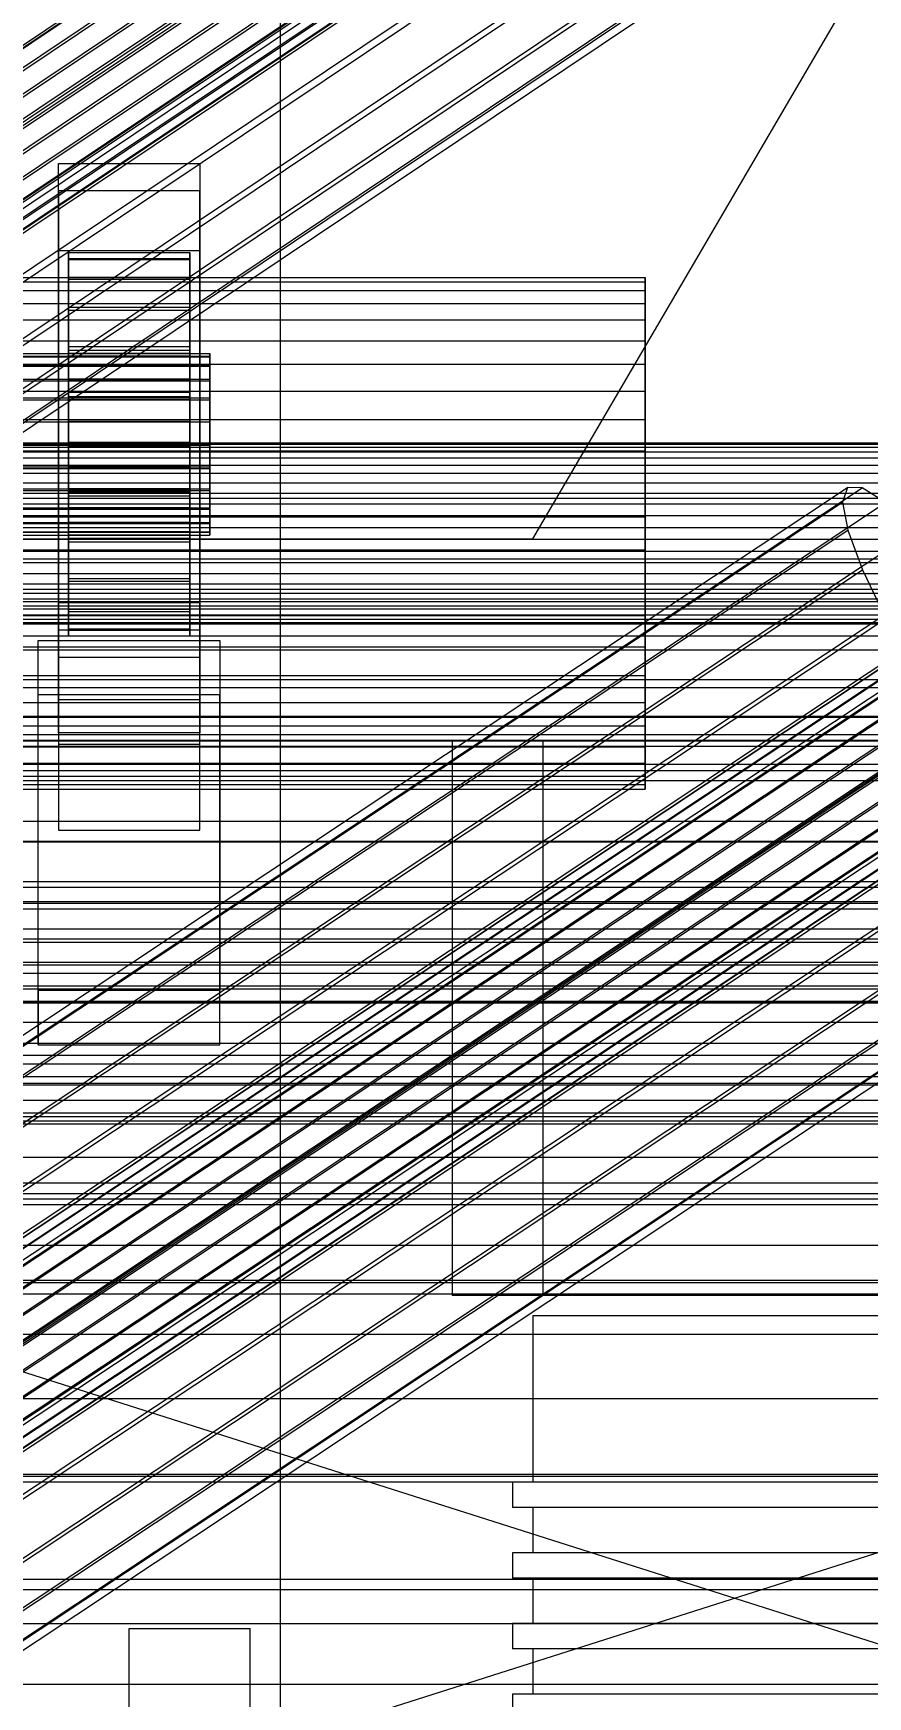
# Model space of a CAD drawing. Header units: millimetres. Extents: x -191664 to 191490, y -197311 to 10263.
# Drawn here: x 250.5 to 333.2, y -29794.8 to -29629.9 of the extents above; entities that cross this region are included whole.
import ezdxf

# ---------------------------------------------------------------- set-up
doc = ezdxf.new("R2010")
doc.units = ezdxf.units.MM
for name, color, linetype, lineweight in [('COTAS_USUARIO', 1, 'Continuous', 0), ('frontal_briquetadora', 7, 'Continuous', 0), ('frontal_C01', 7, 'Continuous', 0), ('frontal_C02', 7, 'Continuous', 0), ('frontal_C03', 7, 'Continuous', 0), ('frontal_dos-mix', 7, 'Continuous', 0), ('frontal_mezcladora', 7, 'Continuous', 0), ('frontal_secador', 7, 'Continuous', 0)]:
    doc.layers.add(name, color=color, linetype=linetype, lineweight=lineweight)
doc.dimstyles.new('PLANTA_100', dxfattribs={"dimtxt": 250, "dimasz": 150, "dimexe": 150, "dimexo": 80, "dimgap": 100, "dimtad": 1, "dimtih": 1, "dimtoh": 1, "dimdec": 1, "dimdsep": 46, "dimcen": 0.09, "dimclrd": 1, "dimclre": 1, "dimclrt": 1, "dimadec": 0, "dimazin": 0, "dimtfac": 1, "dimtdec": 4, "dimtofl": 0, "dimtmove": 0, "dimatfit": 3, "dimfxl": 1, "dimtolj": 1, "dimtzin": 0, "dimarcsym": 0})

# ---------------------------------------------------------------- blocks, each defined once
blk = doc.blocks.new('*D107')
at = {"layer": 'COTAS_USUARIO', "color": 1, "lineweight": -2, "transparency": 16777216}
for p, q in [((100, -29700), (1370, -29700)), ((1220, -29850), (1220, -30125)), ((100, -30275), (1370, -30275))]:
    blk.add_line(p, q, dxfattribs=at)
at = {"layer": 'COTAS_USUARIO', "color": 1, "transparency": 16777216}
for points in [[(1195, -29850), (1245, -29850), (1220, -29700)], [(1195, -30125), (1245, -30125), (1220, -30275)]]:
    blk.add_solid(points, dxfattribs=at)
at = {"layer": 'Defpoints', "color": 0, "transparency": 16777216}
for p in [(20, -29700), (20, -30275), (1220, -30275)]:
    blk.add_point(p, dxfattribs=at)
blk = doc.blocks.new('*D115')
at = {"layer": 'COTAS_USUARIO', "color": 1, "lineweight": -2, "transparency": 16777216}
for p, q in [((100, -29700), (1370, -29700)), ((1220, -29850), (1220, -30125)), ((100, -30275), (1370, -30275))]:
    blk.add_line(p, q, dxfattribs=at)
at = {"layer": 'COTAS_USUARIO', "color": 1, "transparency": 16777216}
for points in [[(1195, -29850), (1245, -29850), (1220, -29700)], [(1195, -30125), (1245, -30125), (1220, -30275)]]:
    blk.add_solid(points, dxfattribs=at)
at = {"layer": 'Defpoints', "color": 0, "transparency": 16777216}
for p in [(20, -29700), (20, -30275), (1220, -30275)]:
    blk.add_point(p, dxfattribs=at)
blk = doc.blocks.new('*D116')
at = {"layer": 'COTAS_USUARIO', "color": 1, "lineweight": -2, "transparency": 16777216}
for p, q in [((1200, -29000), (1200, -28850)), ((80, -29150), (1350, -29150)), ((80, -29430), (1350, -29430)), ((1200, -29580), (1200, -29730))]:
    blk.add_line(p, q, dxfattribs=at)
at = {"layer": 'COTAS_USUARIO', "color": 1, "transparency": 16777216}
for points in [[(1175, -29000), (1225, -29000), (1200, -29150)], [(1175, -29580), (1225, -29580), (1200, -29430)]]:
    blk.add_solid(points, dxfattribs=at)
at = {"layer": 'Defpoints', "color": 0, "transparency": 16777216}
for p in [(0, -29150), (0, -29430), (1200, -29430)]:
    blk.add_point(p, dxfattribs=at)
blk = doc.blocks.new('*D117')
at = {"layer": 'COTAS_USUARIO', "color": 1, "lineweight": -2, "transparency": 16777216}
for p, q in [((1200, -29280), (1200, -29130)), ((80, -29430), (1350, -29430)), ((80, -29710), (1350, -29710)), ((1200, -29860), (1200, -30010))]:
    blk.add_line(p, q, dxfattribs=at)
at = {"layer": 'COTAS_USUARIO', "color": 1, "transparency": 16777216}
for points in [[(1175, -29280), (1225, -29280), (1200, -29430)], [(1175, -29860), (1225, -29860), (1200, -29710)]]:
    blk.add_solid(points, dxfattribs=at)
at = {"layer": 'Defpoints', "color": 0, "transparency": 16777216}
for p in [(0, -29430), (0, -29710), (1200, -29710)]:
    blk.add_point(p, dxfattribs=at)
blk = doc.blocks.new('*D118')
at = {"layer": 'COTAS_USUARIO', "color": 1, "lineweight": -2, "transparency": 16777216}
for p, q in [((1200, -29560), (1200, -29410)), ((80, -29710), (1350, -29710)), ((80, -29990), (1350, -29990)), ((1200, -30140), (1200, -30290))]:
    blk.add_line(p, q, dxfattribs=at)
at = {"layer": 'COTAS_USUARIO', "color": 1, "transparency": 16777216}
for points in [[(1175, -29560), (1225, -29560), (1200, -29710)], [(1175, -30140), (1225, -30140), (1200, -29990)]]:
    blk.add_solid(points, dxfattribs=at)
at = {"layer": 'Defpoints', "color": 0, "transparency": 16777216}
for p in [(0, -29710), (0, -29990), (1200, -29990)]:
    blk.add_point(p, dxfattribs=at)
blk = doc.blocks.new('*D119')
at = {"layer": 'COTAS_USUARIO', "color": 1, "lineweight": -2, "transparency": 16777216}
for p, q in [((1200, -29840), (1200, -29690)), ((80, -29990), (1350, -29990)), ((80, -30270), (1350, -30270)), ((1200, -30420), (1200, -30570))]:
    blk.add_line(p, q, dxfattribs=at)
at = {"layer": 'COTAS_USUARIO', "color": 1, "transparency": 16777216}
for points in [[(1175, -29840), (1225, -29840), (1200, -29990)], [(1175, -30420), (1225, -30420), (1200, -30270)]]:
    blk.add_solid(points, dxfattribs=at)
at = {"layer": 'Defpoints', "color": 0, "transparency": 16777216}
for p in [(0, -29990), (0, -30270), (1200, -30270)]:
    blk.add_point(p, dxfattribs=at)

msp = doc.modelspace()

# ---------------------------------------------------------------- linework, layer by layer
at = {"layer": 'frontal_briquetadora', "color": 9, "true_color": 0xb9c3c2}
for p, q in [((292, -29700), (348, -29700)), ((292, -29700), (292, -29755)), ((339, -29700), (301, -29700)), ((301, -29700), (301, -29755)), ((430, -29820), (210, -29750)), ((210, -29750), (430, -29750)), ((430, -29750), (210, -29820)), ((348, -29755), (292, -29755)), ((339, -29755), (301, -29755)), ((301.98, -29757), (300, -29757)), ((300, -29757), (300, -29773.5)), ((307.53, -29757), (301.98, -29757)), ((315.55, -29757), (307.53, -29757)), ((324.45, -29757), (315.55, -29757)), ((332.47, -29757), (324.45, -29757)), ((338.02, -29757), (332.47, -29757)), ((300.18, -29773.5), (298, -29773.5)), ((298, -29773.5), (298, -29776)), ((301.98, -29773.5), (300, -29773.5)), ((306.28, -29773.5), (300.18, -29773.5)), ((307.53, -29773.5), (301.98, -29773.5)), ((315.1, -29773.5), (306.28, -29773.5)), ((315.55, -29773.5), (307.53, -29773.5)), ((324.9, -29773.5), (315.1, -29773.5)), ((324.45, -29773.5), (315.55, -29773.5)), ((332.47, -29773.5), (324.45, -29773.5)), ((333.72, -29773.5), (324.9, -29773.5)), ((338.02, -29773.5), (332.47, -29773.5)), ((300.18, -29776), (298, -29776)), ((301.98, -29776), (300, -29776)), ((300, -29776), (300, -29780.5)), ((306.28, -29776), (300.18, -29776)), ((307.53, -29776), (301.98, -29776)), ((315.1, -29776), (306.28, -29776)), ((315.55, -29776), (307.53, -29776)), ((324.9, -29776), (315.1, -29776)), ((324.45, -29776), (315.55, -29776)), ((332.47, -29776), (324.45, -29776)), ((333.72, -29776), (324.9, -29776)), ((338.02, -29776), (332.47, -29776)), ((300.18, -29780.5), (298, -29780.5)), ((298, -29780.5), (298, -29783)), ((301.98, -29780.5), (300, -29780.5)), ((306.28, -29780.5), (300.18, -29780.5)), ((307.53, -29780.5), (301.98, -29780.5)), ((315.1, -29780.5), (306.28, -29780.5)), ((315.55, -29780.5), (307.53, -29780.5)), ((324.9, -29780.5), (315.1, -29780.5)), ((324.45, -29780.5), (315.55, -29780.5)), ((332.47, -29780.5), (324.45, -29780.5)), ((333.72, -29780.5), (324.9, -29780.5)), ((338.02, -29780.5), (332.47, -29780.5)), ((300.18, -29783), (298, -29783)), ((301.98, -29783), (300, -29783)), ((300, -29783), (300, -29787.5)), ((306.28, -29783), (300.18, -29783)), ((307.53, -29783), (301.98, -29783)), ((315.1, -29783), (306.28, -29783)), ((315.55, -29783), (307.53, -29783)), ((324.9, -29783), (315.1, -29783)), ((324.45, -29783), (315.55, -29783)), ((332.47, -29783), (324.45, -29783)), ((333.72, -29783), (324.9, -29783)), ((338.02, -29783), (332.47, -29783)), ((300.18, -29787.5), (298, -29787.5)), ((298, -29787.5), (298, -29790)), ((301.98, -29787.5), (300, -29787.5)), ((306.28, -29787.5), (300.18, -29787.5)), ((307.53, -29787.5), (301.98, -29787.5)), ((315.1, -29787.5), (306.28, -29787.5)), ((315.55, -29787.5), (307.53, -29787.5)), ((324.9, -29787.5), (315.1, -29787.5)), ((324.45, -29787.5), (315.55, -29787.5)), ((332.47, -29787.5), (324.45, -29787.5)), ((333.72, -29787.5), (324.9, -29787.5)), ((338.02, -29787.5), (332.47, -29787.5)), ((300.18, -29790), (298, -29790)), ((301.98, -29790), (300, -29790)), ((300, -29790), (300, -29794.5)), ((306.28, -29790), (300.18, -29790)), ((307.53, -29790), (301.98, -29790)), ((315.1, -29790), (306.28, -29790)), ((315.55, -29790), (307.53, -29790)), ((324.9, -29790), (315.1, -29790)), ((324.45, -29790), (315.55, -29790)), ((332.47, -29790), (324.45, -29790)), ((333.72, -29790), (324.9, -29790)), ((338.02, -29790), (332.47, -29790)), ((300.18, -29794.5), (298, -29794.5)), ((298, -29794.5), (298, -29797)), ((301.98, -29794.5), (300, -29794.5)), ((306.28, -29794.5), (300.18, -29794.5)), ((307.53, -29794.5), (301.98, -29794.5)), ((315.1, -29794.5), (306.28, -29794.5)), ((315.55, -29794.5), (307.53, -29794.5)), ((324.9, -29794.5), (315.1, -29794.5)), ((324.45, -29794.5), (315.55, -29794.5)), ((332.47, -29794.5), (324.45, -29794.5)), ((333.72, -29794.5), (324.9, -29794.5)), ((338.02, -29794.5), (332.47, -29794.5))]:
    msp.add_line(p, q, dxfattribs=at)
at = {"layer": 'frontal_briquetadora', "color": 252, "true_color": 0x78909c}
for p, q in [((260, -29788), (272, -29788)), ((260, -29852), (260, -29788)), ((272, -29852), (272, -29788))]:
    msp.add_line(p, q, dxfattribs=at)
at = {"layer": 'frontal_C01', "color": 252, "true_color": 0x83939a}
for p, q in [((-311.15, -29654.12), (311.15, -29654.12)), ((-311.15, -29654.56), (311.15, -29654.56)), ((311.15, -29654.56), (311.15, -29654.12)), ((311.15, -29654.12), (311.15, -29655.41)), ((311.15, -29656.7), (311.15, -29654.56)), ((-311.15, -29655.41), (311.15, -29655.41)), ((311.15, -29655.41), (311.15, -29658.33)), ((-311.15, -29656.7), (311.15, -29656.7)), ((311.15, -29660.39), (311.15, -29656.7)), ((-311.15, -29658.33), (311.15, -29658.33)), ((311.15, -29658.33), (311.15, -29662.7)), ((-311.15, -29660.39), (311.15, -29660.39)), ((311.15, -29665.38), (311.15, -29660.39)), ((-311.15, -29662.7), (311.15, -29662.7)), ((311.15, -29662.7), (311.15, -29668.2)), ((-311.15, -29665.38), (311.15, -29665.38)), ((311.15, -29671.34), (311.15, -29665.38)), ((-311.15, -29668.2), (311.15, -29668.2)), ((311.15, -29668.2), (311.15, -29674.48)), ((311.15, -29671.34), (-311.15, -29671.34)), ((311.15, -29677.84), (311.15, -29671.34)), ((-311.15, -29674.48), (311.15, -29674.48)), ((146.87, -29797.27), (331.18, -29674.94)), ((148.32, -29797.28), (332.63, -29674.95)), ((311.15, -29674.48), (311.15, -29681.1)), ((331.18, -29674.94), (330.69, -29676.38)), ((332.63, -29674.95), (331.18, -29674.94)), ((334.94, -29676.4), (332.63, -29674.95)), ((146.38, -29798.71), (330.69, -29676.38)), ((150.63, -29798.73), (334.94, -29676.4)), ((330.69, -29676.38), (331.2, -29679.15)), ((-311.15, -29677.84), (311.15, -29677.84)), ((146.89, -29801.48), (331.2, -29679.15)), ((153.64, -29801.52), (337.95, -29679.19)), ((311.15, -29684.46), (311.15, -29677.84)), ((331.2, -29679.15), (332.66, -29683.08)), ((-311.15, -29681.1), (311.15, -29681.1)), ((311.15, -29681.1), (311.15, -29687.6)), ((148.35, -29805.41), (332.66, -29683.08)), ((157.15, -29805.46), (341.46, -29683.13)), ((332.66, -29683.08), (334.98, -29687.9)), ((-311.15, -29684.46), (311.15, -29684.46)), ((311.15, -29690.73), (311.15, -29684.46)), ((-311.15, -29687.6), (311.15, -29687.6)), ((311.15, -29687.6), (311.15, -29693.55)), ((150.67, -29810.23), (334.98, -29687.9)), ((345.23, -29687.95), (160.92, -29810.28)), ((-311.15, -29690.73), (311.15, -29690.73)), ((311.15, -29696.24), (311.15, -29690.73)), ((-311.15, -29693.55), (311.15, -29693.55)), ((153.69, -29815.6), (338, -29693.27)), ((164.69, -29815.66), (349, -29693.33)), ((311.15, -29693.55), (311.15, -29698.54)), ((-311.15, -29696.24), (311.15, -29696.24)), ((311.15, -29700.61), (311.15, -29696.24)), ((-311.15, -29698.54), (311.15, -29698.54)), ((157.21, -29821.17), (341.52, -29698.84)), ((168.21, -29821.22), (352.52, -29698.89)), ((311.15, -29698.54), (311.15, -29702.23)), ((-311.15, -29700.61), (311.15, -29700.61)), ((311.15, -29703.53), (311.15, -29700.61)), ((-311.15, -29702.23), (311.15, -29702.23)), ((311.15, -29702.23), (311.15, -29704.37)), ((-311.15, -29703.53), (311.15, -29703.53)), ((311.15, -29704.82), (311.15, -29703.53)), ((-311.15, -29704.37), (311.15, -29704.37)), ((-311.15, -29704.82), (311.15, -29704.82)), ((160.98, -29826.55), (345.29, -29704.21)), ((171.23, -29826.6), (355.54, -29704.27)), ((311.15, -29704.37), (311.15, -29704.82)), ((164.75, -29831.37), (349.06, -29709.04)), ((173.55, -29831.41), (357.86, -29709.08)), ((168.26, -29835.31), (352.57, -29712.98)), ((175.02, -29835.34), (359.33, -29713.01)), ((171.28, -29838.1), (355.58, -29715.77)), ((173.58, -29839.55), (357.89, -29717.21)), ((175.03, -29839.55), (359.34, -29717.22)), ((175.52, -29838.12), (359.83, -29715.79))]:
    msp.add_line(p, q, dxfattribs=at)
at = {"layer": 'frontal_C01', "color": 9, "true_color": 0xbac6cb}
for p, q in [((-440, -29670.49), (440, -29670.49)), ((-440, -29670.64), (440, -29670.64)), ((-440, -29670.94), (440, -29670.94)), ((-440, -29671.4), (440, -29671.4)), ((-440, -29671.98), (440, -29671.98)), ((-440, -29672.71), (440, -29672.71)), ((-440, -29673.52), (440, -29673.52)), ((-440, -29674.48), (440, -29674.48)), ((-440, -29675.48), (440, -29675.48)), ((440, -29676.59), (-440, -29676.59)), ((-440, -29677.7), (440, -29677.7)), ((-440, -29678.89), (440, -29678.89)), ((141.04, -29821.22), (354.84, -29679.31)), ((141.22, -29820.71), (355.02, -29678.81)), ((141.73, -29820.71), (355.53, -29678.81)), ((142.55, -29821.23), (356.35, -29679.32)), ((-440, -29680.04), (440, -29680.04)), ((141.22, -29822.2), (355.02, -29680.3)), ((143.62, -29822.21), (357.42, -29680.31)), ((-440, -29681.24), (440, -29681.24)), ((-440, -29682.35), (440, -29682.35)), ((141.74, -29823.59), (355.54, -29681.69)), ((144.86, -29823.61), (358.66, -29681.71)), ((-440, -29683.46), (440, -29683.46)), ((142.56, -29825.3), (356.36, -29683.4)), ((360, -29683.41), (146.2, -29825.32)), ((-440, -29684.46), (440, -29684.46)), ((-440, -29685.41), (440, -29685.41)), ((143.64, -29827.2), (357.43, -29685.3)), ((147.53, -29827.22), (361.33, -29685.32)), ((-440, -29686.23), (440, -29686.23)), ((-440, -29686.96), (440, -29686.96)), ((-440, -29687.53), (440, -29687.53)), ((144.88, -29829.18), (358.68, -29687.27)), ((148.78, -29829.2), (362.58, -29687.29)), ((-440, -29687.99), (440, -29687.99)), ((-440, -29688.29), (440, -29688.29)), ((-440, -29688.45), (440, -29688.45)), ((146.22, -29831.08), (360.02, -29689.18)), ((149.85, -29831.1), (363.65, -29689.2)), ((147.55, -29832.79), (361.35, -29690.89)), ((150.67, -29832.81), (364.47, -29690.9)), ((148.8, -29834.19), (362.6, -29692.28)), ((151.19, -29834.2), (364.99, -29692.29)), ((149.86, -29835.17), (363.66, -29693.27)), ((150.68, -29835.69), (364.48, -29693.78)), ((151.2, -29835.69), (364.99, -29693.79)), ((151.37, -29835.18), (365.17, -29693.28))]:
    msp.add_line(p, q, dxfattribs=at)
at = {"layer": 'frontal_C02', "color": 9, "true_color": 0xbac6cb}
for p, q in [((143.62, -29702.26), (357.42, -29559.02)), ((141.74, -29703.27), (355.54, -29560.03)), ((144.86, -29703.7), (358.66, -29560.46)), ((142.56, -29704.94), (356.36, -29561.7)), ((360, -29562.19), (146.2, -29705.43)), ((143.64, -29706.82), (357.43, -29563.58)), ((144.88, -29708.78), (358.68, -29565.54)), ((147.53, -29707.35), (361.33, -29564.11)), ((148.78, -29709.31), (362.58, -29566.07)), ((146.22, -29710.69), (360.02, -29567.45)), ((149.85, -29711.19), (363.65, -29567.95)), ((147.55, -29712.43), (361.35, -29569.19)), ((150.67, -29712.85), (364.47, -29569.61)), ((148.8, -29713.87), (362.6, -29570.62)), ((149.86, -29714.91), (363.66, -29571.67)), ((150.68, -29715.48), (364.48, -29572.24)), ((151.19, -29714.19), (364.99, -29570.95)), ((151.37, -29715.11), (365.17, -29571.87)), ((151.2, -29715.55), (364.99, -29572.31))]:
    msp.add_line(p, q, dxfattribs=at)
at = {"layer": 'frontal_C02', "color": 252, "true_color": 0x83939a}
for p, q in [((345.23, -29567.28), (160.92, -29690.76)), ((164.69, -29696.16), (349, -29572.68)), ((157.21, -29700.21), (341.52, -29576.72)), ((168.21, -29701.7), (352.52, -29578.22)), ((160.98, -29705.61), (345.29, -29582.12)), ((171.23, -29707), (355.54, -29583.52)), ((164.75, -29710.5), (349.06, -29587.02)), ((173.55, -29711.7), (357.86, -29588.22)), ((168.26, -29714.56), (352.57, -29591.08)), ((175.02, -29715.48), (359.33, -29591.99)), ((171.28, -29717.5), (355.58, -29594.02)), ((175.52, -29718.08), (359.83, -29594.59)), ((173.58, -29719.12), (357.89, -29595.64)), ((175.03, -29719.32), (359.34, -29595.84))]:
    msp.add_line(p, q, dxfattribs=at)
at = {"layer": 'frontal_C02', "color": 139, "true_color": 0x354b57}
for p, q in [((-425, -29772.68), (425, -29772.68)), ((425, -29784.16), (-425, -29784.16)), ((425, -29787.53), (-425, -29787.53))]:
    msp.add_line(p, q, dxfattribs=at)
at = {"layer": 'frontal_C03', "color": 139, "true_color": 0x354b57}
for p, q in [((253, -29645.53), (253, -29642.83)), ((253, -29642.83), (267, -29642.83)), ((253, -29689.06), (253, -29642.83)), ((267, -29642.83), (267, -29645.53)), ((267, -29642.83), (267, -29689.06)), ((267, -29645.53), (253, -29645.53)), ((253, -29645.53), (253, -29691.75)), ((267, -29691.75), (267, -29645.53)), ((253, -29654.15), (253, -29651.45)), ((253, -29651.45), (267, -29651.45)), ((253, -29697.68), (253, -29651.45)), ((267, -29651.45), (267, -29654.15)), ((267, -29651.45), (267, -29697.68)), ((267, -29654.15), (253, -29654.15)), ((253, -29654.15), (253, -29700.37)), ((267, -29700.37), (267, -29654.15)), ((253, -29699.25), (253, -29686.33)), ((253, -29686.33), (267, -29686.33)), ((253, -29695.96), (253, -29686.33)), ((267, -29686.33), (267, -29699.25)), ((267, -29686.33), (267, -29695.96)), ((267, -29689.06), (253, -29689.06)), ((253, -29689.06), (253, -29691.75)), ((267, -29691.75), (267, -29689.06)), ((251, -29695.48), (251, -29690.1)), ((251, -29690.1), (269, -29690.1)), ((251, -29724.77), (251, -29690.1)), ((269, -29690.1), (269, -29695.48)), ((269, -29690.1), (269, -29724.77)), ((253, -29691.75), (267, -29691.75)), ((269, -29695.48), (251, -29695.48)), ((251, -29730.15), (251, -29695.48)), ((269, -29730.15), (269, -29695.48)), ((267, -29695.96), (253, -29695.96)), ((253, -29695.96), (253, -29708.88)), ((267, -29708.88), (267, -29695.96)), ((267, -29697.68), (253, -29697.68)), ((253, -29697.68), (253, -29700.37)), ((267, -29700.37), (267, -29697.68)), ((267, -29699.25), (253, -29699.25)), ((253, -29699.25), (253, -29708.88)), ((253, -29700.37), (267, -29700.37)), ((267, -29708.88), (267, -29699.25)), ((253, -29708.88), (267, -29708.88)), ((-450, -29719.66), (450, -29719.66)), ((269, -29724.77), (251, -29724.77)), ((251, -29724.77), (251, -29730.15)), ((269, -29730.15), (269, -29724.77)), ((251, -29730.15), (269, -29730.15)), ((450, -29731.21), (-450, -29731.21)), ((450, -29733.34), (-450, -29733.34)), ((-450, -29744.89), (450, -29744.89))]:
    msp.add_line(p, q, dxfattribs=at)
at = {"layer": 'frontal_C03', "color": 155, "true_color": 0x617580}
for p, q in [((254, -29661.64), (254, -29651.64)), ((254, -29651.64), (254, -29652.24)), ((254, -29651.64), (266, -29651.64)), ((254, -29652.34), (254, -29651.64)), ((254, -29661.92), (254, -29652.24)), ((254, -29652.24), (254, -29654.08)), ((254, -29652.24), (266, -29652.24)), ((254, -29661.97), (254, -29652.34)), ((254, -29652.34), (266, -29652.34)), ((254, -29654.29), (254, -29652.34)), ((266, -29652.24), (266, -29651.64)), ((266, -29651.64), (266, -29661.64)), ((266, -29651.64), (266, -29652.34)), ((266, -29654.08), (266, -29652.24)), ((266, -29652.24), (266, -29661.92)), ((266, -29652.34), (266, -29661.97)), ((266, -29652.34), (266, -29654.29)), ((254, -29662.8), (254, -29654.08)), ((254, -29654.08), (254, -29657.06)), ((254, -29654.08), (266, -29654.08)), ((254, -29662.9), (254, -29654.29)), ((254, -29654.29), (266, -29654.29)), ((254, -29657.35), (254, -29654.29)), ((266, -29657.06), (266, -29654.08)), ((266, -29654.08), (266, -29662.8)), ((266, -29654.29), (266, -29662.9)), ((266, -29654.29), (266, -29657.35)), ((254, -29664.21), (254, -29657.06)), ((254, -29657.06), (254, -29660.96)), ((254, -29657.06), (266, -29657.06)), ((254, -29664.35), (254, -29657.35)), ((254, -29657.35), (266, -29657.35)), ((254, -29661.32), (254, -29657.35)), ((266, -29660.96), (266, -29657.06)), ((266, -29657.06), (266, -29664.21)), ((266, -29657.35), (266, -29664.35)), ((266, -29657.35), (266, -29661.32)), ((254, -29666.06), (254, -29660.96)), ((254, -29660.96), (254, -29665.52)), ((254, -29660.96), (266, -29660.96)), ((266, -29665.52), (266, -29660.96)), ((266, -29660.96), (266, -29666.06)), ((254, -29666.23), (254, -29661.32)), ((254, -29661.32), (266, -29661.32)), ((254, -29665.92), (254, -29661.32)), ((254, -29661.92), (254, -29661.64)), ((266, -29661.64), (254, -29661.64)), ((254, -29661.64), (254, -29661.97)), ((254, -29662.8), (254, -29661.92)), ((266, -29661.92), (254, -29661.92)), ((266, -29661.97), (254, -29661.97)), ((254, -29661.97), (254, -29662.9)), ((254, -29664.21), (254, -29662.8)), ((266, -29662.8), (254, -29662.8)), ((266, -29662.9), (254, -29662.9)), ((254, -29662.9), (254, -29664.35)), ((266, -29661.32), (266, -29666.23)), ((266, -29661.32), (266, -29665.92)), ((266, -29661.64), (266, -29661.92)), ((266, -29661.97), (266, -29661.64)), ((266, -29661.92), (266, -29662.8)), ((266, -29662.9), (266, -29661.97)), ((266, -29662.8), (266, -29664.21)), ((266, -29664.35), (266, -29662.9)), ((254, -29666.06), (254, -29664.21)), ((266, -29664.21), (254, -29664.21)), ((266, -29664.35), (254, -29664.35)), ((254, -29664.35), (254, -29666.23)), ((266, -29664.21), (266, -29666.06)), ((266, -29666.23), (266, -29664.35)), ((254, -29665.52), (254, -29668.22)), ((266, -29665.52), (254, -29665.52)), ((254, -29665.52), (254, -29670.43)), ((254, -29668.41), (254, -29665.92)), ((254, -29665.92), (266, -29665.92)), ((254, -29670.85), (254, -29665.92)), ((254, -29668.22), (254, -29666.06)), ((266, -29666.06), (254, -29666.06)), ((266, -29668.22), (266, -29665.52)), ((266, -29670.43), (266, -29665.52)), ((266, -29665.92), (266, -29668.41)), ((266, -29665.92), (266, -29670.85)), ((266, -29666.06), (266, -29668.22)), ((266, -29666.23), (254, -29666.23)), ((254, -29666.23), (254, -29668.41)), ((266, -29668.41), (266, -29666.23)), ((254, -29668.22), (266, -29668.22)), ((254, -29670.54), (254, -29668.22)), ((266, -29668.41), (254, -29668.41)), ((254, -29668.41), (254, -29670.74)), ((266, -29668.22), (266, -29670.54)), ((266, -29670.74), (266, -29668.41)), ((254, -29670.54), (254, -29670.43)), ((254, -29670.43), (254, -29675.36)), ((254, -29670.43), (266, -29670.43)), ((254, -29672.88), (254, -29670.54)), ((266, -29670.54), (254, -29670.54)), ((254, -29670.74), (254, -29670.85)), ((266, -29670.74), (254, -29670.74)), ((254, -29670.74), (254, -29673.06)), ((254, -29670.85), (266, -29670.85)), ((254, -29675.76), (254, -29670.85)), ((266, -29675.36), (266, -29670.43)), ((266, -29670.43), (266, -29670.54)), ((266, -29670.54), (266, -29672.88)), ((266, -29670.85), (266, -29670.74)), ((266, -29673.06), (266, -29670.74)), ((266, -29670.85), (266, -29675.76)), ((254, -29675.06), (254, -29672.88)), ((254, -29672.88), (254, -29675.36)), ((266, -29672.88), (254, -29672.88)), ((254, -29673.06), (254, -29675.76)), ((266, -29673.06), (254, -29673.06)), ((254, -29673.06), (254, -29675.22)), ((266, -29675.36), (266, -29672.88)), ((266, -29672.88), (266, -29675.06)), ((266, -29675.76), (266, -29673.06)), ((266, -29675.22), (266, -29673.06)), ((254, -29676.93), (254, -29675.06)), ((254, -29675.06), (254, -29679.96)), ((266, -29675.06), (254, -29675.06)), ((254, -29675.22), (254, -29680.32)), ((266, -29675.22), (254, -29675.22)), ((254, -29675.22), (254, -29677.07)), ((254, -29675.36), (254, -29679.96)), ((254, -29675.36), (266, -29675.36)), ((254, -29675.76), (266, -29675.76)), ((254, -29680.32), (254, -29675.76)), ((266, -29679.96), (266, -29675.06)), ((266, -29675.06), (266, -29676.93)), ((266, -29680.32), (266, -29675.22)), ((266, -29677.07), (266, -29675.22)), ((266, -29679.96), (266, -29675.36)), ((266, -29675.76), (266, -29680.32)), ((254, -29678.39), (254, -29676.93)), ((254, -29676.93), (254, -29683.93)), ((266, -29676.93), (254, -29676.93)), ((254, -29677.07), (254, -29684.22)), ((266, -29677.07), (254, -29677.07)), ((254, -29677.07), (254, -29678.48)), ((266, -29683.93), (266, -29676.93)), ((266, -29676.93), (266, -29678.39)), ((266, -29684.22), (266, -29677.07)), ((266, -29678.48), (266, -29677.07)), ((254, -29679.31), (254, -29678.39)), ((254, -29678.39), (254, -29686.99)), ((266, -29678.39), (254, -29678.39)), ((254, -29678.48), (254, -29687.2)), ((266, -29678.48), (254, -29678.48)), ((254, -29678.48), (254, -29679.36)), ((254, -29679.64), (254, -29679.31)), ((254, -29679.31), (254, -29688.94)), ((266, -29679.31), (254, -29679.31)), ((254, -29679.36), (254, -29689.05)), ((266, -29679.36), (254, -29679.36)), ((254, -29679.36), (254, -29679.64)), ((266, -29686.99), (266, -29678.39)), ((266, -29678.39), (266, -29679.31)), ((266, -29687.2), (266, -29678.48)), ((266, -29679.36), (266, -29678.48)), ((266, -29688.94), (266, -29679.31)), ((266, -29679.31), (266, -29679.64)), ((266, -29689.05), (266, -29679.36)), ((266, -29679.64), (266, -29679.36)), ((254, -29679.64), (254, -29689.64)), ((266, -29679.64), (254, -29679.64)), ((254, -29679.96), (254, -29683.93)), ((254, -29679.96), (266, -29679.96)), ((254, -29680.32), (266, -29680.32)), ((254, -29684.22), (254, -29680.32)), ((266, -29689.64), (266, -29679.64)), ((266, -29683.93), (266, -29679.96)), ((266, -29680.32), (266, -29684.22)), ((254, -29683.93), (254, -29686.99)), ((254, -29683.93), (266, -29683.93)), ((254, -29684.22), (266, -29684.22)), ((254, -29687.2), (254, -29684.22)), ((266, -29686.99), (266, -29683.93)), ((266, -29684.22), (266, -29687.2)), ((254, -29686.99), (254, -29688.94)), ((254, -29686.99), (266, -29686.99)), ((254, -29687.2), (266, -29687.2)), ((254, -29689.05), (254, -29687.2)), ((266, -29688.94), (266, -29686.99)), ((266, -29687.2), (266, -29689.05)), ((254, -29688.94), (254, -29689.64)), ((254, -29688.94), (266, -29688.94)), ((254, -29689.05), (266, -29689.05)), ((254, -29689.64), (254, -29689.05)), ((266, -29689.64), (266, -29688.94)), ((266, -29689.05), (266, -29689.64)), ((254, -29689.64), (266, -29689.64))]:
    msp.add_line(p, q, dxfattribs=at)
at = {"layer": 'frontal_C03', "color": 9, "true_color": 0xbac6cb}
for p, q in [((-268, -29661.64), (268, -29661.64)), ((-268, -29661.92), (268, -29661.92)), ((-268, -29661.97), (268, -29661.97)), ((-268, -29662.8), (268, -29662.8)), ((-268, -29662.9), (268, -29662.9)), ((268, -29661.92), (268, -29661.64)), ((268, -29661.64), (268, -29661.97)), ((268, -29662.8), (268, -29661.92)), ((268, -29661.97), (268, -29662.9)), ((268, -29664.21), (268, -29662.8)), ((268, -29662.9), (268, -29664.35)), ((-268, -29664.21), (268, -29664.21)), ((-268, -29664.35), (268, -29664.35)), ((268, -29666.06), (268, -29664.21)), ((268, -29664.35), (268, -29666.23)), ((-268, -29666.06), (268, -29666.06)), ((268, -29668.22), (268, -29666.06)), ((-268, -29666.23), (268, -29666.23)), ((268, -29666.23), (268, -29668.41)), ((268, -29668.22), (-268, -29668.22)), ((-268, -29668.41), (268, -29668.41)), ((268, -29670.54), (268, -29668.22)), ((268, -29668.41), (268, -29670.74)), ((-268, -29670.54), (268, -29670.54)), ((-268, -29670.74), (268, -29670.74)), ((268, -29672.88), (268, -29670.54)), ((268, -29670.74), (268, -29673.06)), ((-268, -29672.88), (268, -29672.88)), ((-268, -29673.06), (268, -29673.06)), ((268, -29675.06), (268, -29672.88)), ((268, -29673.06), (268, -29675.22)), ((-268, -29675.06), (268, -29675.06)), ((-268, -29675.22), (268, -29675.22)), ((268, -29676.93), (268, -29675.06)), ((268, -29675.22), (268, -29677.07)), ((-268, -29676.93), (268, -29676.93)), ((-268, -29677.07), (268, -29677.07)), ((268, -29678.39), (268, -29676.93)), ((268, -29677.07), (268, -29678.48)), ((-268, -29678.39), (268, -29678.39)), ((-268, -29678.48), (268, -29678.48)), ((-268, -29679.31), (268, -29679.31)), ((-268, -29679.36), (268, -29679.36)), ((268, -29679.31), (268, -29678.39)), ((268, -29678.48), (268, -29679.36)), ((268, -29679.64), (268, -29679.31)), ((268, -29679.36), (268, -29679.64)), ((-268, -29679.64), (268, -29679.64))]:
    msp.add_line(p, q, dxfattribs=at)
at = {"layer": 'frontal_dos-mix', "color": 139, "true_color": 0x344b58}
msp.add_line((275, -31980), (275, -29282.5), dxfattribs=at)
at = {"layer": 'frontal_dos-mix', "color": 8, "true_color": 0x71848d}
msp.add_line((375, -29700), (125, -29700), dxfattribs=at)
at = {"layer": 'frontal_mezcladora', "color": 253, "true_color": 0xa5a6aa}
for p, q in [((300, -29680), (575, -29210)), ((-300, -29680), (300, -29680)), ((-625, -29730), (625, -29730))]:
    msp.add_line(p, q, dxfattribs=at)
at = {"layer": 'frontal_mezcladora', "color": 9, "true_color": 0xc6c9c8}
for p, q in [((-650, -29700), (650, -29700)), ((-650, -29730), (650, -29730))]:
    msp.add_line(p, q, dxfattribs=at)
at = {"layer": 'frontal_secador', "color": 254, "true_color": 0xd2d7cc}
for p, q in [((-1250, -29676), (1250, -29676)), ((1250, -29716), (-1250, -29716))]:
    msp.add_line(p, q, dxfattribs=at)
at = {"layer": 'frontal_secador', "color": 253, "true_color": 0xa8b3b5}
for p, q in [((-1250, -29682), (1250, -29682)), ((1250, -29686), (-1250, -29686)), ((1250, -29704), (-1250, -29704)), ((-1250, -29708), (1250, -29708)), ((1250, -29720), (-1250, -29720)), ((-1250, -29726), (1250, -29726))]:
    msp.add_line(p, q, dxfattribs=at)
at = {"layer": 'frontal_secador', "color": 9, "true_color": 0xc7cdbf}
for p, q in [((-1250, -29685), (1250, -29685)), ((-1250, -29686.66), (1250, -29686.66)), ((1250, -29689.66), (-1250, -29689.66)), ((-1250, -29691), (1250, -29691)), ((1250, -29694), (-1250, -29694)), ((-1250, -29694.73), (1250, -29694.73)), ((-1250, -29697.59), (1250, -29697.59)), ((1250, -29697.73), (-1250, -29697.73)), ((-1250, -29699.39), (1250, -29699.39)), ((-1250, -29700), (1250, -29700)), ((1250, -29700.59), (-1250, -29700.59)), ((1250, -29702.39), (-1250, -29702.39)), ((1250, -29703), (-1250, -29703))]:
    msp.add_line(p, q, dxfattribs=at)
at = {"layer": 'frontal_secador', "color": 253, "true_color": 0xa4b0b5}
for p, q in [((1250, -29714), (-1250, -29714)), ((1250, -29714.55), (-1250, -29714.55)), ((1250, -29716.14), (-1250, -29716.14)), ((1250, -29716.71), (-1250, -29716.71)), ((1250, -29718.69), (-1250, -29718.69)), ((1320, -29722), (-1320, -29722)), ((1250, -29722), (-1250, -29722)), ((1320, -29722.27), (-1320, -29722.27)), ((1320, -29723.07), (-1320, -29723.07)), ((1320, -29724.34), (-1320, -29724.34)), ((1250, -29724.65), (-1250, -29724.65)), ((1320, -29726), (-1320, -29726)), ((1250, -29725.86), (-1250, -29725.86)), ((1320, -29727.93), (-1320, -29727.93)), ((-1320, -29730), (1320, -29730)), ((-1250, -29730), (1250, -29730)), ((1320, -29732.07), (-1320, -29732.07)), ((1320, -29734), (-1320, -29734)), ((1250, -29734.14), (-1250, -29734.14)), ((1320, -29735.66), (-1320, -29735.66)), ((1320, -29736.93), (-1320, -29736.93)), ((1320, -29737.73), (-1320, -29737.73)), ((1320, -29738), (-1320, -29738)), ((1250, -29737.29), (-1250, -29737.29)), ((1250, -29738), (-1250, -29738)), ((1250, -29741.31), (-1250, -29741.31)), ((1250, -29743.86), (-1250, -29743.86)), ((1250, -29745.45), (-1250, -29745.45)), ((1250, -29746), (-1250, -29746)), ((1360, -29753.5), (-1360, -29753.5)), ((1360, -29754.86), (-1360, -29754.86)), ((1250, -29753.75), (-1250, -29753.75)), ((1360, -29758.86), (-1360, -29758.86)), ((1360, -29765.22), (-1360, -29765.22)), ((1250, -29772.92), (-1250, -29772.92)), ((1360, -29773.5), (-1360, -29773.5)), ((1360, -29783.15), (-1360, -29783.15)), ((-1360, -29793.5), (1360, -29793.5)), ((-1250, -29793.5), (1250, -29793.5))]:
    msp.add_line(p, q, dxfattribs=at)

# ---------------------------------------------------------------- dimensions: what is measured, and where the dimension line sits
at = {"layer": 'COTAS_USUARIO'}
for p1, p2, picture, middle in [((0, -29150), (0, -29430), '*D116', (1200, -29290)), ((0, -29430), (0, -29710), '*D117', (1200, -29570)), ((0, -29710), (0, -29990), '*D118', (1200, -29850)), ((0, -29990), (0, -30270), '*D119', (1200, -30130)), ((20, -29700), (20, -30275), '*D107', (1220, -29987.5)), ((20, -29700), (20, -30275), '*D115', (1220, -29987.5))]:
    dim = msp.add_aligned_dim(p1=p1, p2=p2, distance=1200, dimstyle='PLANTA_100', dxfattribs=at)
    dim.commit()
    dim.dimension.update_dxf_attribs({"geometry": picture, "text_midpoint": middle})

doc.saveas('drawing.dxf')
